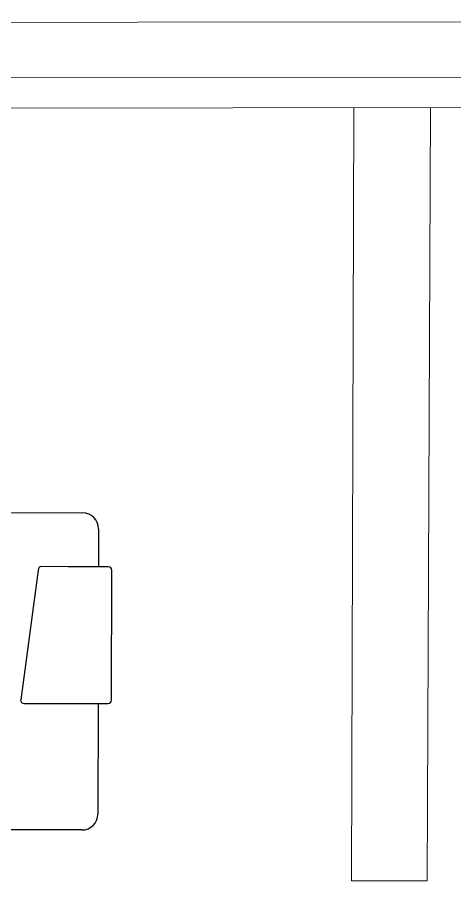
# Model space of a CAD drawing. Header units: inches. Extents: x 164.3 to 247.9, y 15.6 to 56.7.
# Drawn here: x 215.591 to 216.456, y 54.958 to 56.667 of the extents above; entities that cross this region are included whole.
import ezdxf

# ---------------------------------------------------------------- set-up
doc = ezdxf.new("R2010")
doc.units = ezdxf.units.IN
doc.header["$MEASUREMENT"] = 0
doc.layers.get('0').update_dxf_attribs({"lineweight": 0})
doc.layers.add('WALL 1 100', color=250, linetype='Continuous', lineweight=9)
doc.layers.add('провода', color=1, linetype='Continuous', lineweight=5)

msp = doc.modelspace()

# ---------------------------------------------------------------- linework, layer by layer
at = {"color": 7, "linetype": 'ByBlock', "lineweight": -2}
for p, q in [((214.5272, 55.689), (215.72, 55.6861)), ((215.7513, 55.6546), (215.7511, 55.5793)), ((215.6904, 55.5795), (215.6385, 55.5796)), ((215.7711, 55.5793), (215.6904, 55.5795)), ((215.6317, 55.5728), (215.5973, 55.3158)), ((215.7772, 55.3153), (215.7778, 55.5725)), ((215.604, 55.309), (215.6897, 55.3088)), ((215.6897, 55.3088), (215.7704, 55.3086)), ((215.7505, 55.3086), (215.7499, 55.0896)), ((215.7185, 55.0583), (215.2648, 55.0594))]:
    msp.add_line(p, q, dxfattribs=at)
for centre, radius, start, end in [((215.7199, 55.6547), 0.0314, 359.8612, 89.8612), ((215.6385, 55.5728), 0.00676, 89.7977, 179.9248), ((215.7711, 55.5725), 0.00677, 359.8612, 89.8612), ((215.604, 55.3157), 0.00677, 179.8612, 269.8612), ((215.7705, 55.3153), 0.00677, 269.8612, 359.8612), ((215.7185, 55.0897), 0.0314, 269.8612, 359.8612)]:
    msp.add_arc(centre, radius, start, end, dxfattribs=at)
at = {"layer": 'WALL 1 100', "color": 0}
for p, q in [((216.252, 54.9579), (216.257, 56.4868)), ((216.402, 54.9579), (216.4087, 56.4868)), ((216.402, 54.9579), (216.252, 54.9579))]:
    msp.add_line(p, q, dxfattribs=at)
for points in [[(209.2861, 56.6519), (228.0934, 56.6669)], [(209.457, 56.4802), (223.1726, 56.4953)]]:
    msp.add_lwpolyline(points, dxfattribs=at)
at = {"layer": 'провода', "color": 1}
msp.add_line((209.3682, 56.5493), (220.8106, 56.547), dxfattribs=at)

doc.saveas('drawing.dxf')
